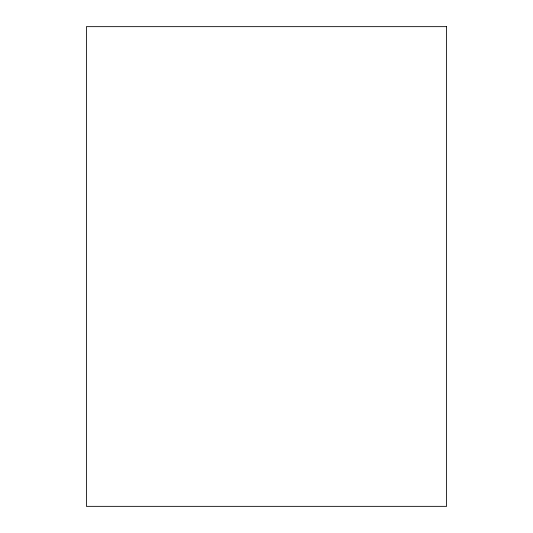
<?xml version="1.0" encoding="UTF-8"?>
<svg xmlns="http://www.w3.org/2000/svg" width="533" height="533" viewBox="0 0 533 533"><rect width="100%" height="100%" fill="white"/><g stroke="black" fill="none" stroke-linecap="round" stroke-linejoin="round"><path stroke-width="0.8" d="M446.601 26.65L86.399 26.65L86.399 506.35L446.601 506.35L446.601 26.65"/></g></svg>
